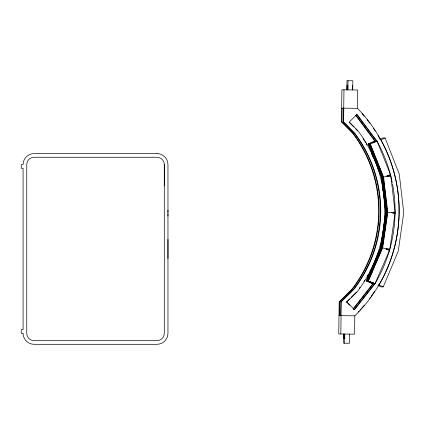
<?xml version="1.0" encoding="UTF-8"?>
<svg xmlns="http://www.w3.org/2000/svg" width="425" height="425" viewBox="0 0 425 425"><rect width="100%" height="100%" fill="white"/><g stroke="black" fill="none" stroke-linecap="round" stroke-linejoin="round"><path stroke-width="0.64" d="M164.294 185.677L164.294 164.587A7.337 7.337 0 0 0 156.958 157.25L34.085 157.25A7.337 7.337 0 0 0 26.754 164.587L26.754 333.301A7.337 7.337 0 0 0 34.085 340.638L156.958 340.638A7.337 7.337 0 0 0 164.294 333.301L164.294 164.587M167.96 258.48L167.96 239.408M167.96 216.118L167.96 213.945M167.96 212.426L167.96 210.248M357.478 108.338L341.652 108.136L341.886 89.797L357.712 89.999L357.478 108.338A146.768 146.726 -89.3 0 1 354.801 315.817L354.588 334.167L338.757 333.965L339.182 301.856L351.703 289.483A128.371 128.339 -89.3 0 0 352.66 133.19L341.578 121.97L341.705 108.136M339.421 315.632L339.596 301.862L352.123 289.489A128.371 128.339 -89.3 0 0 353.079 133.195L341.998 121.975L342.12 108.141M340.653 315.647L340.834 301.877L353.356 289.505A128.371 128.339 -89.3 0 0 354.312 133.211L343.23 121.991L343.358 108.157M340.839 333.992L341.248 301.883L353.77 289.51A128.371 128.339 -89.3 0 0 354.726 133.216L343.644 121.996L343.772 108.162M343.729 108.162L343.963 89.824M343.724 334.029L343.607 343.193L349.504 343.272L349.621 334.103M346.853 89.861L346.97 80.692L352.867 80.771L352.75 89.941M343.857 334.029L343.793 338.613L345.01 338.629M346.981 89.866L347.039 85.282L347.82 85.292L347.762 89.872M344.574 338.624L344.632 334.039M344.648 343.209L344.765 334.039M347.889 89.877L348.011 80.707M352.617 89.935L352.676 85.351M383.217 286.896L379.217 285.063L379.222 284.569A146.768 146.731 -89.3 0 0 381.076 140.186L380.954 139.883L385.124 137.966L399.266 174.117L403.75 212.681L398.278 251.117L383.217 286.896L381.055 286.87L378.08 285.504M367.641 280.888L381.852 247.775L386.957 212.5L385.369 199.102L386.442 208.202M386.346 216.803L385.018 225.84M369.006 144.006L382.218 177.103L386.415 212.495L384.503 225.818L385.804 216.824M369.277 144.006L382.76 177.108L385.369 199.118M383.807 190.506L382.728 181.401M384.349 190.512L383.27 181.406M384.072 190.48L386.686 212.5L381.586 247.77L379.87 251.759M386.07 216.782L384.752 225.856M382.473 243.493L383.786 234.419M372.996 283.847L366.292 280.872L380.502 247.759L383.053 230.122M383.69 225.712L385.608 212.484L383.733 196.685M381.937 243.461L381.315 247.77L367.104 280.882M383.238 234.419L381.937 243.482L384.492 225.813M386.336 248.869L389.853 249.316L395.096 213.084L391.467 212.558L385.608 212.484M379.605 251.743L375.998 260.169M383.525 234.457L382.224 243.451M373.118 268.127L369.506 276.553M380.147 251.749L376.534 260.174M376.258 260.169L379.881 251.749L367.37 280.882M369.229 276.542L372.853 268.127M379.222 284.569L379.217 285.063M385.087 199.166L386.166 208.186M366.292 280.872L368.454 280.898L382.665 247.786L387.77 212.511L383.568 177.119L370.356 144.022L368.193 143.995L381.411 177.092L383.132 191.627M368.193 143.995L375.206 141.1L368.464 143.995L381.677 177.097L385.879 212.489L380.773 247.759L366.562 280.872L373.267 283.847L373.782 282.646M369.819 144.017L383.031 177.113L387.228 212.505L382.123 247.78L367.912 280.893L374.887 283.868L389.592 250.235L382.665 247.786L380.502 247.759M353.223 308.693L372.969 283.629M353.239 309.209L373.384 283.634M374.616 283.65L354.067 309.735L353.175 308.821M349.61 305.161L346.492 301.957L349.69 298.786M351.061 297.426L356.543 291.986M346.492 301.957L346.906 301.962L356.957 291.991A132.414 132.377 -89.3 0 0 357.946 130.778L349.308 122.017L356.989 114.394L376.863 140.994A142.673 142.635 -89.3 0 1 392.259 182.569M379.982 139.31L382.962 137.934L385.124 137.966M370.356 144.022L377.097 141.127L390.559 174.85L383.568 177.119L381.411 177.092M372.072 142.465L375.206 141.1M391.467 212.558L395.107 212.128L390.793 175.775L386.883 176.205L390.288 174.845L387.228 175.977M373.15 142.481L377.097 141.127M372.55 268.159L368.964 276.51M386.883 176.205L390.793 175.775M387.265 176.131L390.527 175.775M392.227 212.41L395.107 212.128M341.578 121.97L341.998 121.975M343.23 121.991L343.644 121.996M376.863 140.994L376.444 140.988L356.575 114.389M371.53 142.46L373.692 142.487M371.498 152.267L372.204 152.278M370.611 148.022L372.475 152.283M370.882 148.022L381.156 173.092M369.548 144.011L372.953 152.288L373.66 152.299M374.802 160.544L376.964 160.57M378.107 168.821L378.813 168.826M379.562 168.837L380.269 168.847M388.636 175.748L388.907 175.753M382.457 185.943L383.164 185.948M383.913 185.959L384.62 185.969M383.775 194.793L385.666 194.815M384.556 203.639L385.263 203.644M386.012 203.655L386.718 203.665M392.934 213.058L393.205 213.063M392.227 212.728L395.096 213.084M384.333 221.303L385.039 221.313M385.783 221.324L386.49 221.329M383.323 230.127L385.215 230.148M381.777 238.94L382.484 238.951M383.233 238.956L383.94 238.967M376.991 255.946L377.697 255.956M378.447 255.962L379.148 255.972M373.474 264.132L375.636 264.159M369.962 272.319L370.669 272.329M371.418 272.34L372.125 272.345M369.628 282.397L371.79 282.428L375.158 283.873M339.182 301.856L339.596 301.862M340.834 301.877L341.248 301.883M338.996 315.626L354.822 315.828M384.816 199.134L385.916 208.165M392.402 212.734L394.825 213.084M389.853 249.316L385.953 248.784L389.321 250.235L386.293 249.023M386.84 249.114L387.961 249.289M374.887 283.868L368.183 280.893L382.394 247.78L387.499 212.511L383.302 177.119L370.085 144.017M368.454 280.898L371.79 282.428M373.267 283.847L366.833 280.877L381.044 247.764L386.144 212.495L381.947 177.097L368.735 144.001M349.35 122.474L353.892 127.086M355.714 128.929L357.531 130.773M346.906 301.962L354.487 309.74L375.036 283.656A142.673 142.635 -89.3 0 0 392.514 183.855M356.118 115.414L375.211 140.972L374.797 140.967L355.704 115.409M377.214 164.571L382.489 177.108L382.999 181.433M372.953 152.288L374.547 156.543M372.746 152.283L371.152 148.028M372.683 152.283L374.282 156.538M372.412 152.283L374.011 156.538M380.885 173.092L377.756 164.576M380.614 173.087L377.485 164.576M361.999 113.624A146.768 146.726 -89.3 0 1 364.161 116.131M367.104 119.738A146.768 146.726 -89.3 0 1 369.936 123.441M373.394 128.329A146.768 146.726 -89.3 0 1 375.227 131.097M378.016 135.591A146.768 146.726 -89.3 0 1 379.987 139.002M378.755 284.585A146.768 146.726 -89.3 0 1 378.091 285.712M374.6 291.295A146.768 146.726 -89.3 0 1 371.222 296.22M370.441 297.298A146.768 146.726 -89.3 0 1 369.654 298.366M364.278 305.155A146.768 146.726 -89.3 0 1 361.67 308.173M360.788 309.166A146.768 146.726 -89.3 0 1 359.89 310.144M358.992 311.111A146.768 146.726 -89.3 0 1 358.084 312.072M363.141 138.778A132.414 132.377 -89.3 0 1 364.198 140.436M364.889 141.552A132.414 132.377 -89.3 0 1 365.569 142.678M366.244 143.809A132.414 132.377 -89.3 0 1 366.902 144.946M371.471 153.669A132.414 132.377 -89.3 0 1 372.029 154.854M372.576 156.039A132.414 132.377 -89.3 0 1 373.108 157.229M382.511 188.472A132.414 132.377 -89.3 0 1 382.824 190.4M370.473 269.848A132.414 132.377 -89.3 0 1 369.883 271.017M367.721 275.071A132.414 132.377 -89.3 0 1 367.072 276.218M364.73 280.181A132.414 132.377 -89.3 0 1 364.034 281.297M360.028 287.289A132.414 132.377 -89.3 0 1 359.268 288.347M156.958 153.584L34.085 153.584A11.002 11.002 0 0 0 23.083 164.587L21.25 164.587L21.25 168.252L23.083 168.252L23.083 329.635L21.25 329.635L21.25 333.301L23.083 333.301A11.002 11.002 0 0 0 34.085 344.308L156.958 344.308A11.002 11.002 0 0 0 167.96 333.301L167.96 164.587A11.002 11.002 0 0 0 156.958 153.584M383.031 181.491L384.083 190.496L383.031 181.491"/></g></svg>
